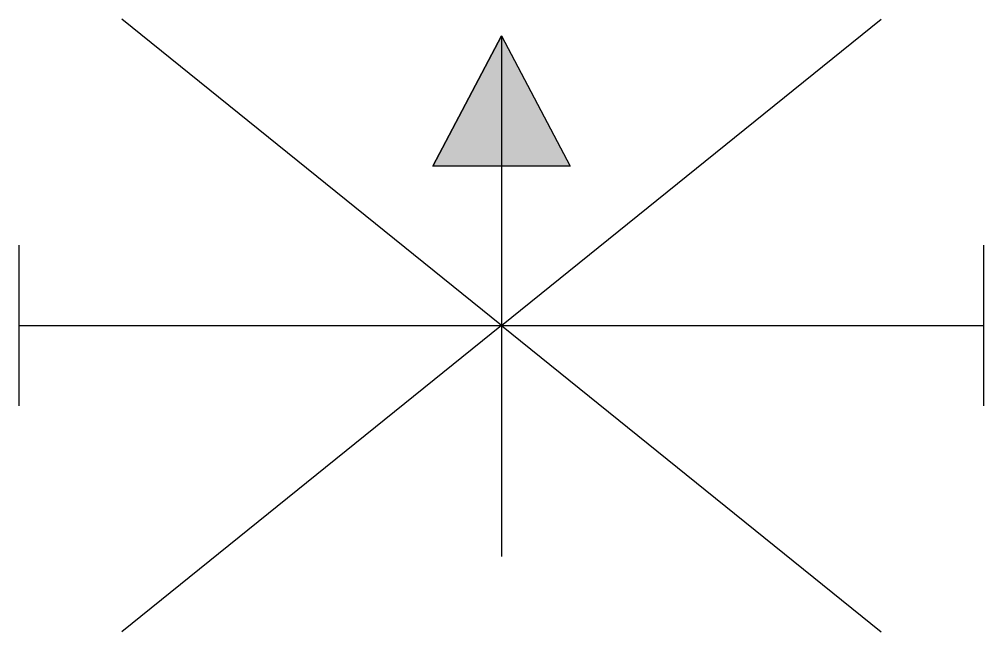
# Model space of a CAD drawing. Extents: x -7.5 to 7.5, y -4.8 to 4.8.
import ezdxf

# ---------------------------------------------------------------- set-up
doc = ezdxf.new("R2010")
doc.units = 0

msp = doc.modelspace()

# ---------------------------------------------------------------- hatches: boundary and pattern name
msp.add_hatch(color=256).paths.add_polyline_path([(-1.067, 2.475), (0, 4.504), (1.067, 2.475)])

# ---------------------------------------------------------------- linework, layer by layer
for p, q in [((0, 0), (-5.906, 4.76)), ((0, 0), (5.906, 4.76)), ((0, 4.504), (-1.067, 2.475)), ((0, 4.504), (0, -3.591)), ((0, 4.504), (1.067, 2.475)), ((-7.5, -1.25), (-7.5, 1.25)), ((7.5, -1.25), (7.5, 1.25)), ((-7.5, 0), (7.5, 0)), ((0, 0), (-5.906, -4.76)), ((0, 0), (5.906, -4.76))]:
    msp.add_line(p, q)
at = {"flags": 128}
msp.add_lwpolyline([(-1.067, 2.475), (0, 4.504), (1.067, 2.475)], close=True, dxfattribs=at)

doc.saveas('drawing.dxf')
